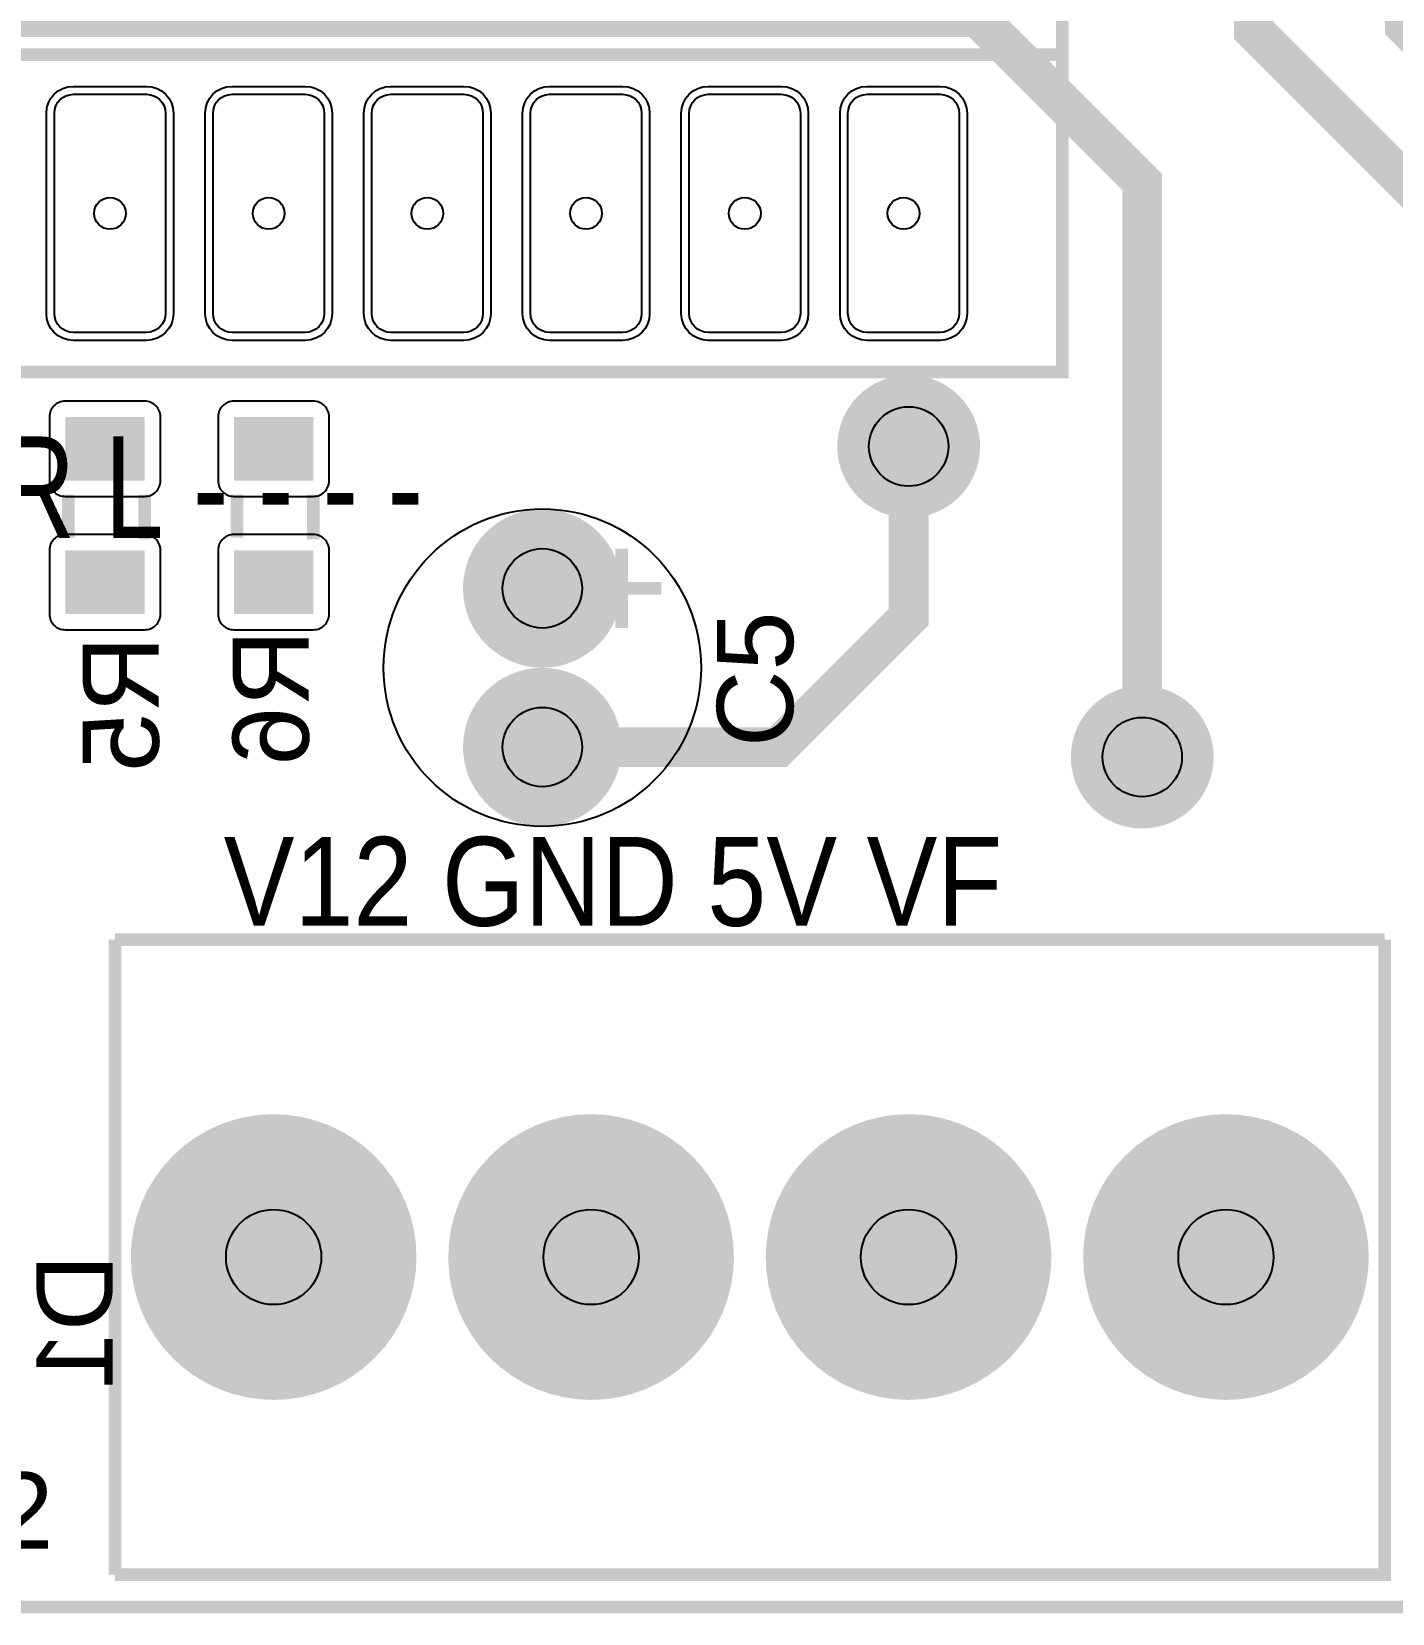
# Model space of a CAD drawing. Header units: inches. Extents: x -2.14 to 2.14, y -2.06 to 2.06.
# Drawn here: x -0.548 to 0.309, y -2.057 to -1.061 of the extents above; entities that cross this region are included whole.
import ezdxf

# ---------------------------------------------------------------- set-up
doc = ezdxf.new("R2010")
doc.units = ezdxf.units.IN
doc.layers.get('0').update_dxf_attribs({"linetype": 'CONTINUOUS'})

# ---------------------------------------------------------------- blocks, each defined once
blk = doc.blocks.new('RPAD')
blk.add_trace([(-0.5, -0.5), (-0.5, 0.5), (0.5, -0.5), (0.5, 0.5)])
blk = doc.blocks.new('EPAD')
at = {"const_width": 0.5}
blk.add_lwpolyline([(-0.25, 0, 1), (0.25, 0, 1)], format="xyb", close=True, dxfattribs=at)

msp = doc.modelspace()

# ---------------------------------------------------------------- linework, layer by layer
for points, const_width in [([(-1.978346, -2.05315), (2.139764, -2.05315), (2.139764, 2.05315), (-1.978346, 2.05315), (-1.978346, -2.05315)], 0.008), ([(-1.978346, -2.05315), (2.139764, -2.05315), (2.139764, 2.05315), (-1.978346, 2.05315), (-1.978346, -2.05315)], 0.008), ([(-1.978346, -2.05315), (2.139764, -2.05315), (2.139764, 2.05315), (-1.978346, 2.05315), (-1.978346, -2.05315)], 0.008), ([(0.151575, -1.517717), (0.151575, -1.155425), (0.047667, -1.051517), (-0.926407, -1.051517), (-1.178259, -0.799665), (-1.178259, -0.711505), (-1.183071, -0.706693)], 0.025), ([(0.435716, -1.571761), (0.499689, -1.507788), (0.499689, -1.22496), (0.450867, -1.176139), (0.338072, -1.176139), (0.221911, -1.059977), (0.221911, -0.781693), (0.216929, -0.706693)], 0.025), ([(0.316929, -0.706693), (0.316929, -1.057087), (0.36811, -1.108268), (0.504208, -1.108268), (0.625951, -1.23001), (0.625951, -1.474409), (0.738189, -1.541339)], 0.025), ([(-0.798819, -1.275197), (0.101181, -1.275197), (0.101181, -1.025197), (-0.798819, -1.025197), (-0.798819, -1.275197)], 0.008), ([(-0.798819, -1.275197), (0.101181, -1.275197), (0.101181, -1.025197), (-0.798819, -1.025197), (-0.798819, -1.275197)], 0.008), ([(-0.798819, -1.275197), (0.101181, -1.275197), (0.101181, -1.025197), (-0.798819, -1.025197), (-0.798819, -1.275197)], 0.008), ([(-0.798819, -1.075197), (0.101181, -1.075197)], 0.008), ([(-0.798819, -1.075197), (0.101181, -1.075197)], 0.008), ([(-0.798819, -1.075197), (0.101181, -1.075197)], 0.008), ([(-0.226378, -1.511417), (-0.07756, -1.511417), (-0.00299, -1.436847), (0.004418, -1.42944), (0.004418, -1.322032)], 0.025), ([(-0.524969, -1.35248), (-0.524969, -1.37948)], 0.008), ([(-0.524969, -1.35248), (-0.524969, -1.37948)], 0.008), ([(-0.524969, -1.35248), (-0.524969, -1.37948)], 0.008), ([(-0.476969, -1.35248), (-0.476969, -1.38048)], 0.008), ([(-0.476969, -1.35248), (-0.476969, -1.38048)], 0.008), ([(-0.476969, -1.35248), (-0.476969, -1.38048)], 0.008), ([(-0.418669, -1.35248), (-0.418669, -1.37948)], 0.008), ([(-0.418669, -1.35248), (-0.418669, -1.37948)], 0.008), ([(-0.418669, -1.35248), (-0.418669, -1.37948)], 0.008), ([(-0.370669, -1.35248), (-0.370669, -1.38048)], 0.008), ([(-0.370669, -1.35248), (-0.370669, -1.38048)], 0.008), ([(-0.370669, -1.35248), (-0.370669, -1.38048)], 0.008), ([(-0.176378, -1.386417), (-0.176378, -1.436417)], 0.008), ([(-0.176378, -1.386417), (-0.176378, -1.436417)], 0.008), ([(-0.176378, -1.386417), (-0.176378, -1.436417)], 0.008), ([(-0.151378, -1.411417), (-0.201378, -1.411417)], 0.008), ([(-0.151378, -1.411417), (-0.201378, -1.411417)], 0.008), ([(-0.151378, -1.411417), (-0.201378, -1.411417)], 0.008), ([(-0.495669, -1.632677), (-0.495669, -2.032677)], 0.008), ([(0.304331, -1.632677), (0.304331, -2.032677), (-0.495669, -2.032677)], 0.008), ([(-0.495669, -1.632677), (0.304331, -1.632677)], 0.008), ([(-0.495669, -1.632677), (-0.495669, -2.032677)], 0.008), ([(0.304331, -1.632677), (0.304331, -2.032677), (-0.495669, -2.032677)], 0.008), ([(-0.495669, -1.632677), (0.304331, -1.632677)], 0.008), ([(-0.495669, -1.632677), (-0.495669, -2.032677)], 0.008), ([(0.304331, -1.632677), (0.304331, -2.032677), (-0.495669, -2.032677)], 0.008), ([(-0.495669, -1.632677), (0.304331, -1.632677)], 0.008)]:
    msp.add_lwpolyline(points, dxfattribs=dict(const_width=const_width))
for points in [[(-0.521819, -1.095197), (-0.475819, -1.095197), (-0.472343, -1.095535), (-0.469129, -1.096508), (-0.466238, -1.098054), (-0.463733, -1.100111), (-0.461676, -1.102616), (-0.46013, -1.105507), (-0.459157, -1.108721), (-0.458819, -1.112197), (-0.458819, -1.238197), (-0.459157, -1.241673), (-0.46013, -1.244887), (-0.461676, -1.247778), (-0.463733, -1.250283), (-0.466238, -1.252339), (-0.469129, -1.253885), (-0.472343, -1.254859), (-0.475819, -1.255197), (-0.521819, -1.255197), (-0.525295, -1.254859), (-0.528509, -1.253885), (-0.5314, -1.252339), (-0.533905, -1.250283), (-0.535961, -1.247778), (-0.537507, -1.244887), (-0.538481, -1.241673), (-0.538819, -1.238197), (-0.538819, -1.112197), (-0.538481, -1.108721), (-0.537507, -1.105507), (-0.535961, -1.102616), (-0.533905, -1.100111), (-0.5314, -1.098054), (-0.528509, -1.096508), (-0.525295, -1.095535), (-0.521819, -1.095197)], [(-0.421819, -1.095197), (-0.375819, -1.095197), (-0.372343, -1.095535), (-0.369129, -1.096508), (-0.366238, -1.098054), (-0.363733, -1.100111), (-0.361676, -1.102616), (-0.36013, -1.105507), (-0.359157, -1.108721), (-0.358819, -1.112197), (-0.358819, -1.238197), (-0.359157, -1.241673), (-0.36013, -1.244887), (-0.361676, -1.247778), (-0.363733, -1.250283), (-0.366238, -1.252339), (-0.369129, -1.253885), (-0.372343, -1.254859), (-0.375819, -1.255197), (-0.421819, -1.255197), (-0.425295, -1.254859), (-0.428509, -1.253885), (-0.4314, -1.252339), (-0.433905, -1.250283), (-0.435961, -1.247778), (-0.437507, -1.244887), (-0.438481, -1.241673), (-0.438819, -1.238197), (-0.438819, -1.112197), (-0.438481, -1.108721), (-0.437507, -1.105507), (-0.435961, -1.102616), (-0.433905, -1.100111), (-0.4314, -1.098054), (-0.428509, -1.096508), (-0.425295, -1.095535), (-0.421819, -1.095197)], [(-0.321819, -1.095197), (-0.275819, -1.095197), (-0.272343, -1.095535), (-0.269129, -1.096508), (-0.266238, -1.098054), (-0.263733, -1.100111), (-0.261676, -1.102616), (-0.26013, -1.105507), (-0.259157, -1.108721), (-0.258819, -1.112197), (-0.258819, -1.238197), (-0.259157, -1.241673), (-0.26013, -1.244887), (-0.261676, -1.247778), (-0.263733, -1.250283), (-0.266238, -1.252339), (-0.269129, -1.253885), (-0.272343, -1.254859), (-0.275819, -1.255197), (-0.321819, -1.255197), (-0.325295, -1.254859), (-0.328509, -1.253885), (-0.3314, -1.252339), (-0.333905, -1.250283), (-0.335961, -1.247778), (-0.337507, -1.244887), (-0.338481, -1.241673), (-0.338819, -1.238197), (-0.338819, -1.112197), (-0.338481, -1.108721), (-0.337507, -1.105507), (-0.335961, -1.102616), (-0.333905, -1.100111), (-0.3314, -1.098054), (-0.328509, -1.096508), (-0.325295, -1.095535), (-0.321819, -1.095197)], [(-0.221819, -1.095197), (-0.175819, -1.095197), (-0.172343, -1.095535), (-0.169129, -1.096508), (-0.166238, -1.098054), (-0.163733, -1.100111), (-0.161676, -1.102616), (-0.16013, -1.105507), (-0.159157, -1.108721), (-0.158819, -1.112197), (-0.158819, -1.238197), (-0.159157, -1.241673), (-0.16013, -1.244887), (-0.161676, -1.247778), (-0.163733, -1.250283), (-0.166238, -1.252339), (-0.169129, -1.253885), (-0.172343, -1.254859), (-0.175819, -1.255197), (-0.221819, -1.255197), (-0.225295, -1.254859), (-0.228509, -1.253885), (-0.2314, -1.252339), (-0.233905, -1.250283), (-0.235961, -1.247778), (-0.237507, -1.244887), (-0.238481, -1.241673), (-0.238819, -1.238197), (-0.238819, -1.112197), (-0.238481, -1.108721), (-0.237507, -1.105507), (-0.235961, -1.102616), (-0.233905, -1.100111), (-0.2314, -1.098054), (-0.228509, -1.096508), (-0.225295, -1.095535), (-0.221819, -1.095197)], [(-0.121819, -1.095197), (-0.075819, -1.095197), (-0.072343, -1.095535), (-0.069129, -1.096508), (-0.066238, -1.098054), (-0.063733, -1.100111), (-0.061676, -1.102616), (-0.06013, -1.105507), (-0.059157, -1.108721), (-0.058819, -1.112197), (-0.058819, -1.238197), (-0.059157, -1.241673), (-0.06013, -1.244887), (-0.061676, -1.247778), (-0.063733, -1.250283), (-0.066238, -1.252339), (-0.069129, -1.253885), (-0.072343, -1.254859), (-0.075819, -1.255197), (-0.121819, -1.255197), (-0.125295, -1.254859), (-0.128509, -1.253885), (-0.1314, -1.252339), (-0.133905, -1.250283), (-0.135961, -1.247778), (-0.137507, -1.244887), (-0.138481, -1.241673), (-0.138819, -1.238197), (-0.138819, -1.112197), (-0.138481, -1.108721), (-0.137507, -1.105507), (-0.135961, -1.102616), (-0.133905, -1.100111), (-0.1314, -1.098054), (-0.128509, -1.096508), (-0.125295, -1.095535), (-0.121819, -1.095197)], [(-0.021819, -1.095197), (0.024181, -1.095197), (0.027657, -1.095535), (0.030871, -1.096508), (0.033762, -1.098054), (0.036267, -1.100111), (0.038324, -1.102616), (0.03987, -1.105507), (0.040843, -1.108721), (0.041181, -1.112197), (0.041181, -1.238197), (0.040843, -1.241673), (0.03987, -1.244887), (0.038324, -1.247778), (0.036267, -1.250283), (0.033762, -1.252339), (0.030871, -1.253885), (0.027657, -1.254859), (0.024181, -1.255197), (-0.021819, -1.255197), (-0.025295, -1.254859), (-0.028509, -1.253885), (-0.0314, -1.252339), (-0.033905, -1.250283), (-0.035961, -1.247778), (-0.037507, -1.244887), (-0.038481, -1.241673), (-0.038819, -1.238197), (-0.038819, -1.112197), (-0.038481, -1.108721), (-0.037507, -1.105507), (-0.035961, -1.102616), (-0.033905, -1.100111), (-0.0314, -1.098054), (-0.028509, -1.096508), (-0.025295, -1.095535), (-0.021819, -1.095197)], [(-0.521819, -1.100197), (-0.475819, -1.100197), (-0.473365, -1.100435), (-0.471096, -1.101122), (-0.469056, -1.102214), (-0.467288, -1.103666), (-0.465836, -1.105434), (-0.464745, -1.107474), (-0.464058, -1.109743), (-0.463819, -1.112197), (-0.463819, -1.238197), (-0.464058, -1.24065), (-0.464745, -1.24292), (-0.465836, -1.24496), (-0.467288, -1.246728), (-0.469056, -1.24818), (-0.471096, -1.249271), (-0.473365, -1.249958), (-0.475819, -1.250197), (-0.521819, -1.250197), (-0.524272, -1.249958), (-0.526542, -1.249271), (-0.528582, -1.24818), (-0.53035, -1.246728), (-0.531802, -1.24496), (-0.532893, -1.24292), (-0.53358, -1.24065), (-0.533819, -1.238197), (-0.533819, -1.112197), (-0.53358, -1.109743), (-0.532893, -1.107474), (-0.531802, -1.105434), (-0.53035, -1.103666), (-0.528582, -1.102214), (-0.526542, -1.101122), (-0.524272, -1.100435), (-0.521819, -1.100197)], [(-0.421819, -1.100197), (-0.375819, -1.100197), (-0.373365, -1.100435), (-0.371096, -1.101122), (-0.369056, -1.102214), (-0.367288, -1.103666), (-0.365836, -1.105434), (-0.364745, -1.107474), (-0.364058, -1.109743), (-0.363819, -1.112197), (-0.363819, -1.238197), (-0.364058, -1.24065), (-0.364745, -1.24292), (-0.365836, -1.24496), (-0.367288, -1.246728), (-0.369056, -1.24818), (-0.371096, -1.249271), (-0.373365, -1.249958), (-0.375819, -1.250197), (-0.421819, -1.250197), (-0.424272, -1.249958), (-0.426542, -1.249271), (-0.428582, -1.24818), (-0.43035, -1.246728), (-0.431802, -1.24496), (-0.432893, -1.24292), (-0.43358, -1.24065), (-0.433819, -1.238197), (-0.433819, -1.112197), (-0.43358, -1.109743), (-0.432893, -1.107474), (-0.431802, -1.105434), (-0.43035, -1.103666), (-0.428582, -1.102214), (-0.426542, -1.101122), (-0.424272, -1.100435), (-0.421819, -1.100197)], [(-0.321819, -1.100197), (-0.275819, -1.100197), (-0.273365, -1.100435), (-0.271096, -1.101122), (-0.269056, -1.102214), (-0.267288, -1.103666), (-0.265836, -1.105434), (-0.264745, -1.107474), (-0.264058, -1.109743), (-0.263819, -1.112197), (-0.263819, -1.238197), (-0.264058, -1.24065), (-0.264745, -1.24292), (-0.265836, -1.24496), (-0.267288, -1.246728), (-0.269056, -1.24818), (-0.271096, -1.249271), (-0.273365, -1.249958), (-0.275819, -1.250197), (-0.321819, -1.250197), (-0.324272, -1.249958), (-0.326542, -1.249271), (-0.328582, -1.24818), (-0.33035, -1.246728), (-0.331802, -1.24496), (-0.332893, -1.24292), (-0.33358, -1.24065), (-0.333819, -1.238197), (-0.333819, -1.112197), (-0.33358, -1.109743), (-0.332893, -1.107474), (-0.331802, -1.105434), (-0.33035, -1.103666), (-0.328582, -1.102214), (-0.326542, -1.101122), (-0.324272, -1.100435), (-0.321819, -1.100197)], [(-0.221819, -1.100197), (-0.175819, -1.100197), (-0.173365, -1.100435), (-0.171096, -1.101122), (-0.169056, -1.102214), (-0.167288, -1.103666), (-0.165836, -1.105434), (-0.164745, -1.107474), (-0.164058, -1.109743), (-0.163819, -1.112197), (-0.163819, -1.238197), (-0.164058, -1.24065), (-0.164745, -1.24292), (-0.165836, -1.24496), (-0.167288, -1.246728), (-0.169056, -1.24818), (-0.171096, -1.249271), (-0.173365, -1.249958), (-0.175819, -1.250197), (-0.221819, -1.250197), (-0.224272, -1.249958), (-0.226542, -1.249271), (-0.228582, -1.24818), (-0.23035, -1.246728), (-0.231802, -1.24496), (-0.232893, -1.24292), (-0.23358, -1.24065), (-0.233819, -1.238197), (-0.233819, -1.112197), (-0.23358, -1.109743), (-0.232893, -1.107474), (-0.231802, -1.105434), (-0.23035, -1.103666), (-0.228582, -1.102214), (-0.226542, -1.101122), (-0.224272, -1.100435), (-0.221819, -1.100197)], [(-0.121819, -1.100197), (-0.075819, -1.100197), (-0.073365, -1.100435), (-0.071096, -1.101122), (-0.069056, -1.102214), (-0.067288, -1.103666), (-0.065836, -1.105434), (-0.064745, -1.107474), (-0.064058, -1.109743), (-0.063819, -1.112197), (-0.063819, -1.238197), (-0.064058, -1.24065), (-0.064745, -1.24292), (-0.065836, -1.24496), (-0.067288, -1.246728), (-0.069056, -1.24818), (-0.071096, -1.249271), (-0.073365, -1.249958), (-0.075819, -1.250197), (-0.121819, -1.250197), (-0.124272, -1.249958), (-0.126542, -1.249271), (-0.128582, -1.24818), (-0.13035, -1.246728), (-0.131802, -1.24496), (-0.132893, -1.24292), (-0.13358, -1.24065), (-0.133819, -1.238197), (-0.133819, -1.112197), (-0.13358, -1.109743), (-0.132893, -1.107474), (-0.131802, -1.105434), (-0.13035, -1.103666), (-0.128582, -1.102214), (-0.126542, -1.101122), (-0.124272, -1.100435), (-0.121819, -1.100197)], [(-0.021819, -1.100197), (0.024181, -1.100197), (0.026635, -1.100435), (0.028904, -1.101122), (0.030944, -1.102214), (0.032712, -1.103666), (0.034164, -1.105434), (0.035255, -1.107474), (0.035942, -1.109743), (0.036181, -1.112197), (0.036181, -1.238197), (0.035942, -1.24065), (0.035255, -1.24292), (0.034164, -1.24496), (0.032712, -1.246728), (0.030944, -1.24818), (0.028904, -1.249271), (0.026635, -1.249958), (0.024181, -1.250197), (-0.021819, -1.250197), (-0.024272, -1.249958), (-0.026542, -1.249271), (-0.028582, -1.24818), (-0.03035, -1.246728), (-0.031802, -1.24496), (-0.032893, -1.24292), (-0.03358, -1.24065), (-0.033819, -1.238197), (-0.033819, -1.112197), (-0.03358, -1.109743), (-0.032893, -1.107474), (-0.031802, -1.105434), (-0.03035, -1.103666), (-0.028582, -1.102214), (-0.026542, -1.101122), (-0.024272, -1.100435), (-0.021819, -1.100197)], [(-0.536969, -1.30348), (-0.536969, -1.34348), (-0.536918, -1.34452), (-0.53677, -1.345525), (-0.536528, -1.346492), (-0.536197, -1.347416), (-0.535782, -1.348292), (-0.535287, -1.349116), (-0.534718, -1.349884), (-0.534078, -1.35059), (-0.533372, -1.35123), (-0.532604, -1.351799), (-0.53178, -1.352294), (-0.530904, -1.352709), (-0.52998, -1.353039), (-0.529013, -1.353281), (-0.528008, -1.35343), (-0.526969, -1.35348), (-0.476969, -1.35348), (-0.475929, -1.35343), (-0.474924, -1.353281), (-0.473957, -1.353039), (-0.473033, -1.352709), (-0.472157, -1.352294), (-0.471333, -1.351799), (-0.470565, -1.35123), (-0.469859, -1.35059), (-0.469219, -1.349884), (-0.46865, -1.349116), (-0.468155, -1.348292), (-0.46774, -1.347416), (-0.467409, -1.346492), (-0.467167, -1.345525), (-0.467019, -1.34452), (-0.466969, -1.34348), (-0.466969, -1.30348), (-0.467019, -1.302441), (-0.467167, -1.301436), (-0.467409, -1.300469), (-0.46774, -1.299545), (-0.468155, -1.298669), (-0.46865, -1.297844), (-0.469219, -1.297077), (-0.469859, -1.296371), (-0.470565, -1.295731), (-0.471333, -1.295161), (-0.472157, -1.294667), (-0.473033, -1.294252), (-0.473957, -1.293921), (-0.474924, -1.293679), (-0.475929, -1.293531), (-0.476969, -1.29348), (-0.526969, -1.29348), (-0.528008, -1.293531), (-0.529013, -1.293679), (-0.52998, -1.293921), (-0.530904, -1.294252), (-0.53178, -1.294667), (-0.532604, -1.295161), (-0.533372, -1.295731), (-0.534078, -1.296371), (-0.534718, -1.297077), (-0.535287, -1.297844), (-0.535782, -1.298669), (-0.536197, -1.299545), (-0.536528, -1.300469), (-0.53677, -1.301436), (-0.536918, -1.302441), (-0.536969, -1.30348)], [(-0.430669, -1.30348), (-0.430669, -1.34348), (-0.430619, -1.34452), (-0.43047, -1.345525), (-0.430228, -1.346492), (-0.429898, -1.347416), (-0.429483, -1.348292), (-0.428988, -1.349116), (-0.428419, -1.349884), (-0.427779, -1.35059), (-0.427072, -1.35123), (-0.426305, -1.351799), (-0.425481, -1.352294), (-0.424605, -1.352709), (-0.423681, -1.353039), (-0.422714, -1.353281), (-0.421709, -1.35343), (-0.420669, -1.35348), (-0.370669, -1.35348), (-0.36963, -1.35343), (-0.368625, -1.353281), (-0.367658, -1.353039), (-0.366734, -1.352709), (-0.365857, -1.352294), (-0.365033, -1.351799), (-0.364266, -1.35123), (-0.36356, -1.35059), (-0.36292, -1.349884), (-0.36235, -1.349116), (-0.361856, -1.348292), (-0.361441, -1.347416), (-0.36111, -1.346492), (-0.360868, -1.345525), (-0.36072, -1.34452), (-0.360669, -1.34348), (-0.360669, -1.30348), (-0.36072, -1.302441), (-0.360868, -1.301436), (-0.36111, -1.300469), (-0.361441, -1.299545), (-0.361856, -1.298669), (-0.36235, -1.297844), (-0.36292, -1.297077), (-0.36356, -1.296371), (-0.364266, -1.295731), (-0.365033, -1.295161), (-0.365857, -1.294667), (-0.366734, -1.294252), (-0.367658, -1.293921), (-0.368625, -1.293679), (-0.36963, -1.293531), (-0.370669, -1.29348), (-0.420669, -1.29348), (-0.421709, -1.293531), (-0.422714, -1.293679), (-0.423681, -1.293921), (-0.424605, -1.294252), (-0.425481, -1.294667), (-0.426305, -1.295161), (-0.427072, -1.295731), (-0.427779, -1.296371), (-0.428419, -1.297077), (-0.428988, -1.297844), (-0.429483, -1.298669), (-0.429898, -1.299545), (-0.430228, -1.300469), (-0.43047, -1.301436), (-0.430619, -1.302441), (-0.430669, -1.30348)], [(-0.536969, -1.38748), (-0.536969, -1.42748), (-0.536918, -1.42852), (-0.53677, -1.429525), (-0.536528, -1.430492), (-0.536197, -1.431416), (-0.535782, -1.432292), (-0.535287, -1.433116), (-0.534718, -1.433884), (-0.534078, -1.43459), (-0.533372, -1.43523), (-0.532604, -1.435799), (-0.53178, -1.436294), (-0.530904, -1.436709), (-0.52998, -1.437039), (-0.529013, -1.437281), (-0.528008, -1.43743), (-0.526969, -1.43748), (-0.476969, -1.43748), (-0.475929, -1.43743), (-0.474924, -1.437281), (-0.473957, -1.437039), (-0.473033, -1.436709), (-0.472157, -1.436294), (-0.471333, -1.435799), (-0.470565, -1.43523), (-0.469859, -1.43459), (-0.469219, -1.433884), (-0.46865, -1.433116), (-0.468155, -1.432292), (-0.46774, -1.431416), (-0.467409, -1.430492), (-0.467167, -1.429525), (-0.467019, -1.42852), (-0.466969, -1.42748), (-0.466969, -1.38748), (-0.467019, -1.386441), (-0.467167, -1.385436), (-0.467409, -1.384469), (-0.46774, -1.383545), (-0.468155, -1.382669), (-0.46865, -1.381844), (-0.469219, -1.381077), (-0.469859, -1.380371), (-0.470565, -1.379731), (-0.471333, -1.379161), (-0.472157, -1.378667), (-0.473033, -1.378252), (-0.473957, -1.377921), (-0.474924, -1.377679), (-0.475929, -1.377531), (-0.476969, -1.37748), (-0.526969, -1.37748), (-0.528008, -1.377531), (-0.529013, -1.377679), (-0.52998, -1.377921), (-0.530904, -1.378252), (-0.53178, -1.378667), (-0.532604, -1.379161), (-0.533372, -1.379731), (-0.534078, -1.380371), (-0.534718, -1.381077), (-0.535287, -1.381844), (-0.535782, -1.382669), (-0.536197, -1.383545), (-0.536528, -1.384469), (-0.53677, -1.385436), (-0.536918, -1.386441), (-0.536969, -1.38748)], [(-0.430669, -1.38748), (-0.430669, -1.42748), (-0.430619, -1.42852), (-0.43047, -1.429525), (-0.430228, -1.430492), (-0.429898, -1.431416), (-0.429483, -1.432292), (-0.428988, -1.433116), (-0.428419, -1.433884), (-0.427779, -1.43459), (-0.427072, -1.43523), (-0.426305, -1.435799), (-0.425481, -1.436294), (-0.424605, -1.436709), (-0.423681, -1.437039), (-0.422714, -1.437281), (-0.421709, -1.43743), (-0.420669, -1.43748), (-0.370669, -1.43748), (-0.36963, -1.43743), (-0.368625, -1.437281), (-0.367658, -1.437039), (-0.366734, -1.436709), (-0.365857, -1.436294), (-0.365033, -1.435799), (-0.364266, -1.43523), (-0.36356, -1.43459), (-0.36292, -1.433884), (-0.36235, -1.433116), (-0.361856, -1.432292), (-0.361441, -1.431416), (-0.36111, -1.430492), (-0.360868, -1.429525), (-0.36072, -1.42852), (-0.360669, -1.42748), (-0.360669, -1.38748), (-0.36072, -1.386441), (-0.360868, -1.385436), (-0.36111, -1.384469), (-0.361441, -1.383545), (-0.361856, -1.382669), (-0.36235, -1.381844), (-0.36292, -1.381077), (-0.36356, -1.380371), (-0.364266, -1.379731), (-0.365033, -1.379161), (-0.365857, -1.378667), (-0.366734, -1.378252), (-0.367658, -1.377921), (-0.368625, -1.377679), (-0.36963, -1.377531), (-0.370669, -1.37748), (-0.420669, -1.37748), (-0.421709, -1.377531), (-0.422714, -1.377679), (-0.423681, -1.377921), (-0.424605, -1.378252), (-0.425481, -1.378667), (-0.426305, -1.379161), (-0.427072, -1.379731), (-0.427779, -1.380371), (-0.428419, -1.381077), (-0.428988, -1.381844), (-0.429483, -1.382669), (-0.429898, -1.383545), (-0.430228, -1.384469), (-0.43047, -1.385436), (-0.430619, -1.386441), (-0.430669, -1.38748)]]:
    msp.add_lwpolyline(points, close=True)
for centre, radius in [((-0.498819, -1.175197), 0.01), ((-0.398819, -1.175197), 0.01), ((-0.298819, -1.175197), 0.01), ((-0.198819, -1.175197), 0.01), ((-0.098819, -1.175197), 0.01), ((0.001181, -1.175197), 0.01), ((0.004418, -1.322032), 0.025), ((-0.226378, -1.461417), 0.1), ((-0.226378, -1.461417), 0.1), ((-0.226378, -1.461417), 0.1), ((-0.226378, -1.411417), 0.025), ((-0.226378, -1.511417), 0.025), ((0.151575, -1.517717), 0.025), ((-0.395669, -1.832677), 0.03), ((-0.195669, -1.832677), 0.03), ((0.004331, -1.832677), 0.03), ((0.204331, -1.832677), 0.03)]:
    msp.add_circle(centre, radius)

# ---------------------------------------------------------------- block references
for p, xscale, yscale in [((0.004418, -1.322032), 0.09, 0.09), ((0.004418, -1.322032), 0.07, 0.07), ((-0.226378, -1.411417), 0.1, 0.1), ((-0.226378, -1.411417), 0.08, 0.08), ((-0.226378, -1.511417), 0.1, 0.1), ((-0.226378, -1.511417), 0.08, 0.08), ((0.151575, -1.517717), 0.09, 0.09), ((0.151575, -1.517717), 0.07, 0.07), ((-0.395669, -1.832677), 0.18, 0.18), ((-0.195669, -1.832677), 0.18, 0.18), ((0.004331, -1.832677), 0.18, 0.18), ((0.204331, -1.832677), 0.18, 0.18), ((-0.395669, -1.832677), 0.15, 0.15), ((-0.195669, -1.832677), 0.15, 0.15), ((0.004331, -1.832677), 0.15, 0.15), ((0.204331, -1.832677), 0.15, 0.15)]:
    msp.add_blockref('EPAD', p, dxfattribs=dict(xscale=xscale, yscale=yscale))
at = {"xscale": 0.04, "yscale": 0.05, "rotation": 90}
for p in [(-0.501969, -1.32348), (-0.395669, -1.32348), (-0.501969, -1.40748), (-0.395669, -1.40748)]:
    msp.add_blockref('RPAD', p, dxfattribs=at)

# ---------------------------------------------------------------- texts
for s, height, width, p in [('U D R L - - - -', 0.064, 0.78125, (-0.702756, -1.379732)), ('U D R L - - - -', 0.064, 0.78125, (-0.702756, -1.379732)), ('U D R L - - - -', 0.064, 0.78125, (-0.702756, -1.379732)), ('V12 GND 5V VF', 0.056, 0.892857, (-0.427165, -1.624024)), ('V12 GND 5V VF', 0.056, 0.892857, (-0.427165, -1.624024)), ('V12 GND 5V VF', 0.056, 0.892857, (-0.427165, -1.624024)), ('J2', 0.048, 1.041667, (-0.605079, -2.016378)), ('J2', 0.048, 1.041667, (-0.605079, -2.016378)), ('J2', 0.048, 1.041667, (-0.605079, -2.016378))]:
    msp.add_text(s, height=height, dxfattribs=dict(width=width)).set_placement(p)
at = {"width": 1.041667}
msp.add_text('C5', height=0.048, rotation=90, dxfattribs=at).set_placement((-0.068378, -1.511417))
msp.add_text('C5', height=0.048, rotation=90, dxfattribs=at).set_placement((-0.068378, -1.511417))
msp.add_text('C5', height=0.048, rotation=90, dxfattribs=at).set_placement((-0.068378, -1.511417))
at = {"text_generation_flag": 2, "width": 1.041667}
for s, p in [('R6', (-0.373551, -1.437528)), ('R6', (-0.373551, -1.437528)), ('R6', (-0.373551, -1.437528)), ('R5', (-0.468039, -1.441465)), ('R5', (-0.468039, -1.441465)), ('R5', (-0.468039, -1.441465)), ('D1', (-0.49715, -1.830915)), ('D1', (-0.49715, -1.830915)), ('D1', (-0.49715, -1.830915))]:
    msp.add_text(s, height=0.048, rotation=90, dxfattribs=at).set_placement(p)

doc.saveas('drawing.dxf')
